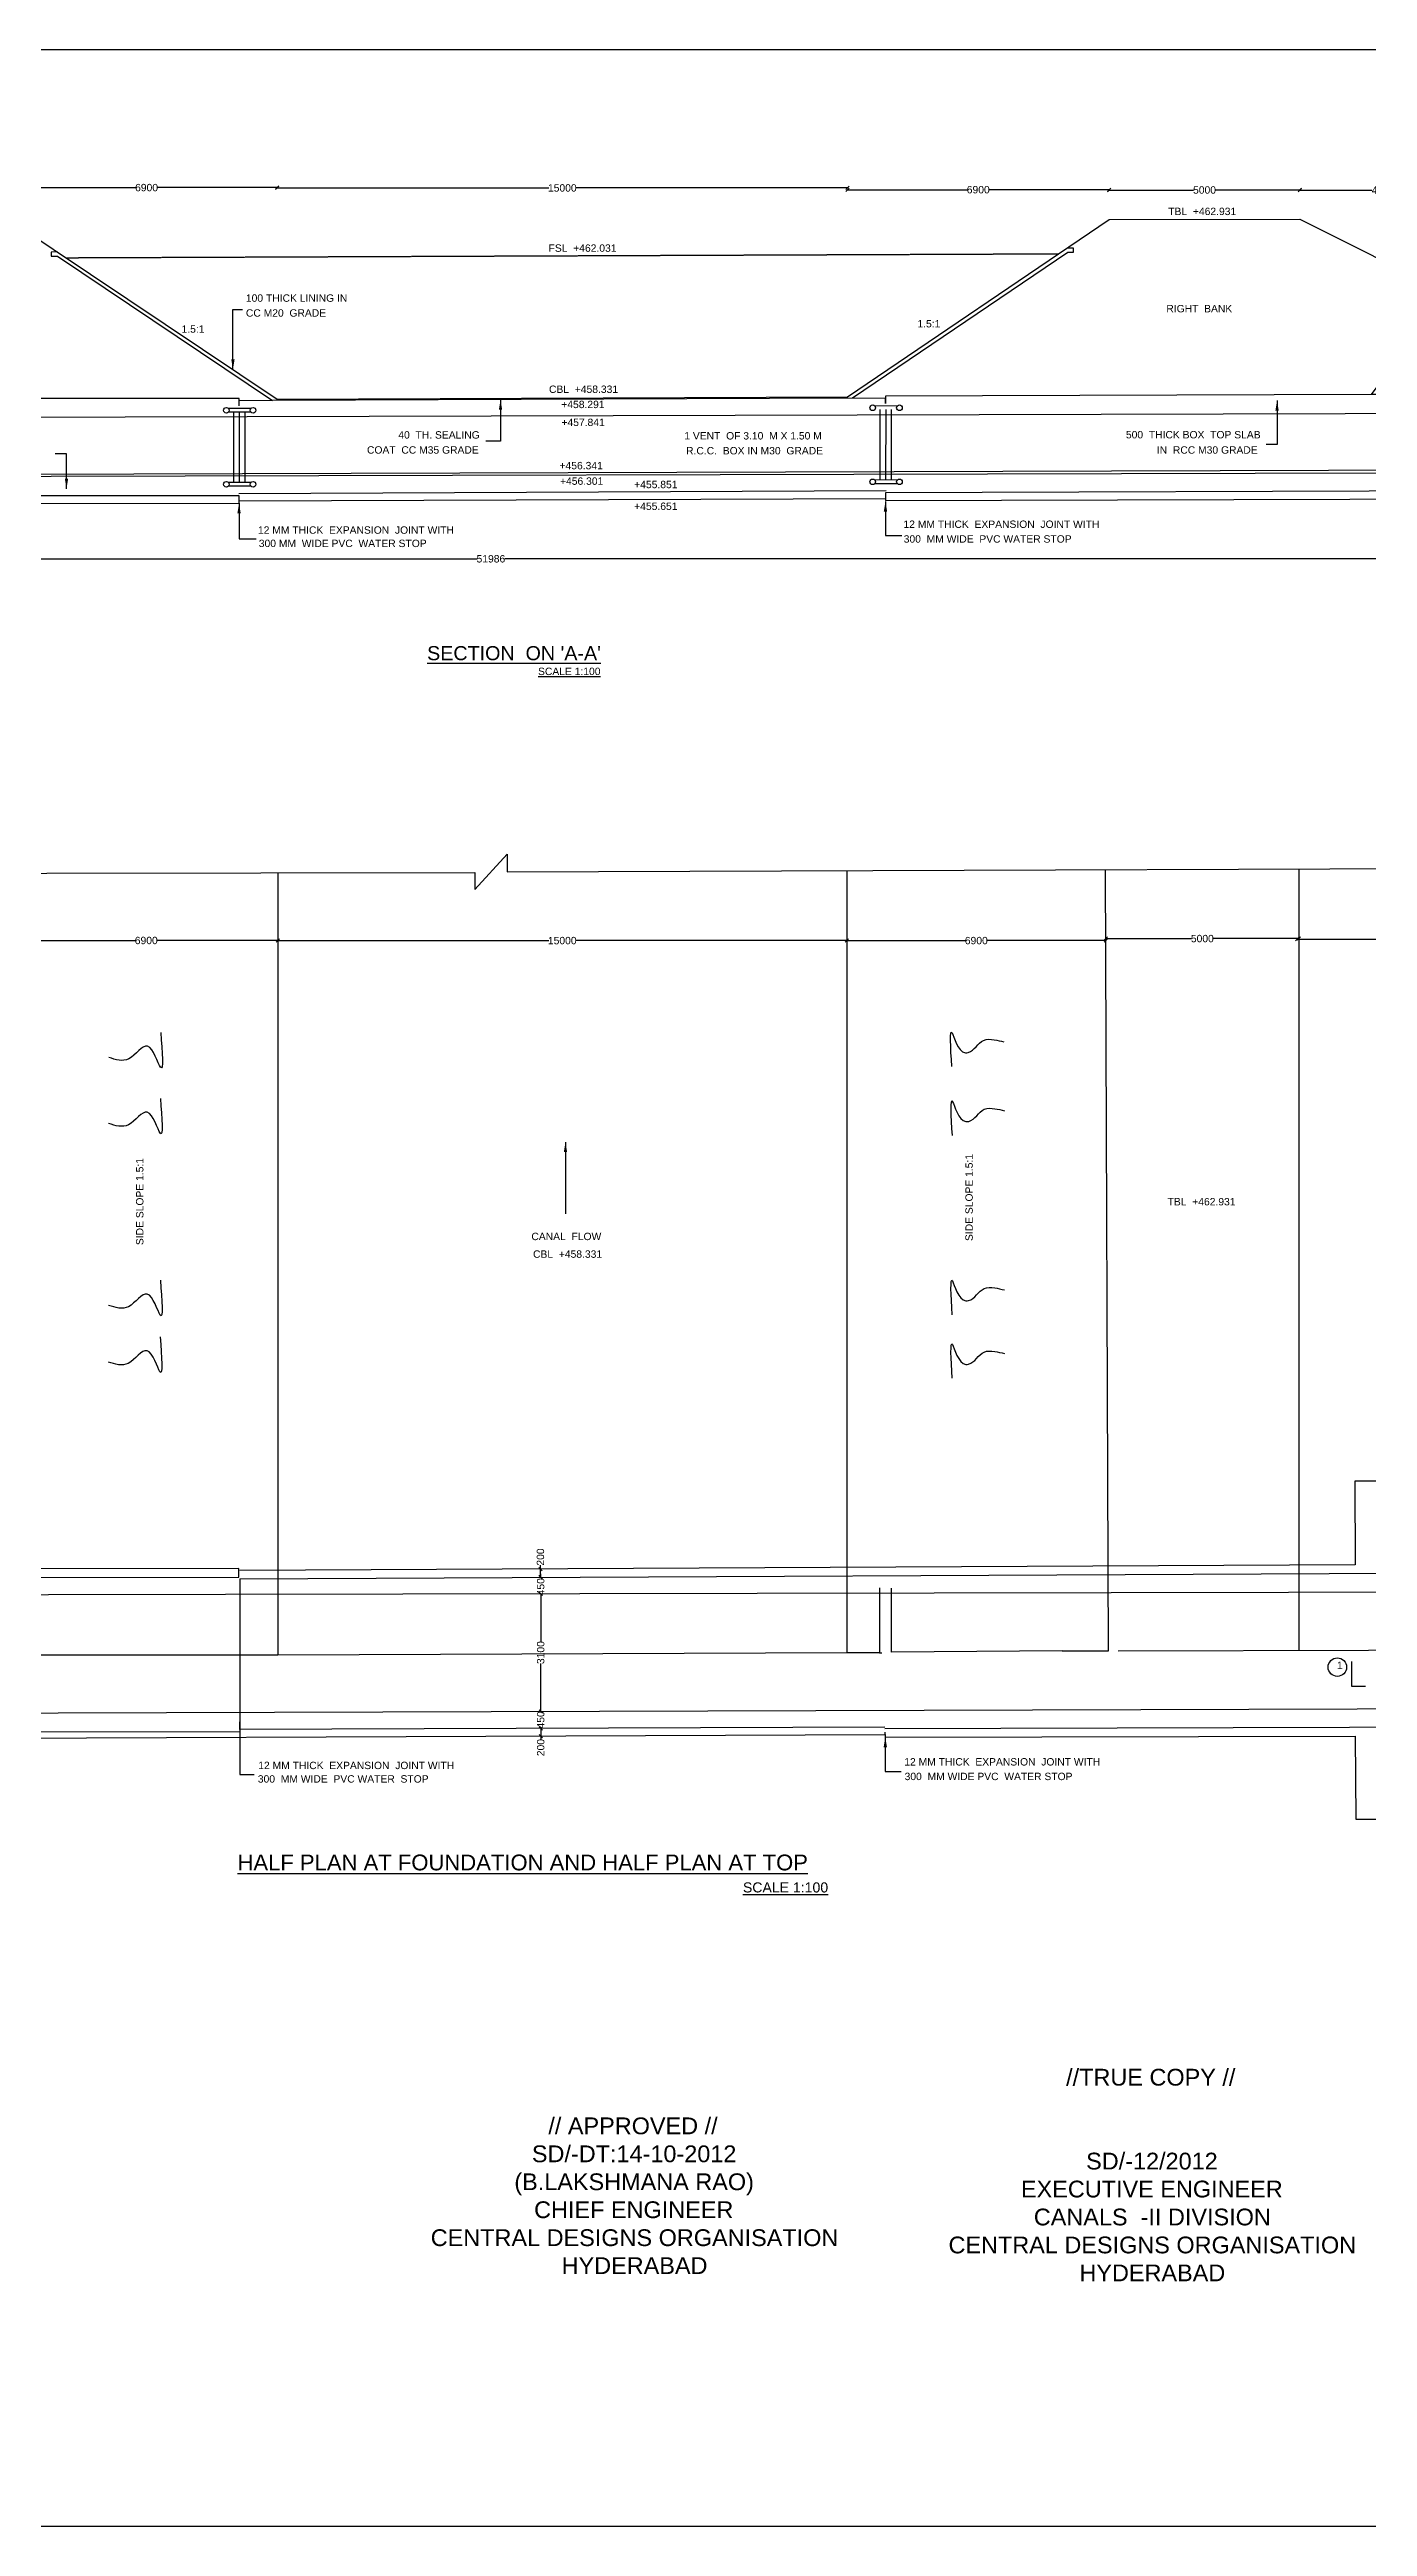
# Model space of a CAD drawing. Header units: millimetres. Extents: x 5124 to 2868371, y 2311 to 44595386.
# Drawn here: x 2782349 to 2821622, y 44521002 to 44594847 of the extents above; entities that cross this region are included whole.
import ezdxf

# ---------------------------------------------------------------- set-up
doc = ezdxf.new("R2010")
doc.units = ezdxf.units.MM
doc.header["$MEASUREMENT"] = 0
doc.linetypes.add('ACAD_ISO10W100', pattern=[18, 12, -3, 0, -3])
for name, color, linetype in [('DIMENSION', 7, 'Continuous'), ('DRAWING', 2, 'Continuous'), ('TEXT', 1, 'Continuous')]:
    doc.layers.add(name, color=color, linetype=linetype)
doc.styles.get("Standard").update_dxf_attribs({"font": 'arial.ttf', "height": 220})
doc.dimstyles.get("Standard").update_dxf_attribs({"dimtxt": 80, "dimasz": 100, "dimexe": 0.18, "dimexo": 0.0625, "dimgap": 0.09, "dimtad": 0, "dimdec": 0, "dimzin": 0, "dimdsep": 46, "dimtxsty": 'Standard', "dimblk": 'OBLIQUE', "dimcen": 0.09, "dimse1": 1, "dimse2": 1, "dimadec": 0, "dimazin": 0, "dimtfac": 1, "dimtdec": 0, "dimtofl": 0, "dimtmove": 0, "dimatfit": 3, "dimfxl": 0, "dimtolj": 1, "dimtzin": 0, "dimarcsym": 0})

# ---------------------------------------------------------------- blocks, each defined once
blk = doc.blocks.new('_Oblique')
at = {"color": 0, "linetype": 'ByBlock', "lineweight": -2}
blk.add_line((-0.5, -0.5), (0.5, 0.5), dxfattribs=at)
blk = doc.blocks.new('*D8')
at = {"layer": 'Defpoints', "color": 0, "transparency": 16777216}
for p in [(2789131, 44590730), (2781348, 44589643), (2789131, 44584425)]:
    blk.add_point(p, dxfattribs=at)
at = {"layer": 'DIMENSION', "color": 0, "lineweight": -2, "transparency": 16777216}
for p, q in [((2781348, 44590730), (2784911, 44590730)), ((2789131, 44590730), (2785568, 44590730))]:
    blk.add_line(p, q, dxfattribs=at)
at = {"layer": 'DIMENSION', "color": 0, "lineweight": -2, "transparency": 16777216, "xscale": 100, "yscale": 100, "zscale": 100, "rotation": 180}
blk.add_blockref('_Oblique', (2781348, 44590730), dxfattribs=at)
at = {"layer": 'DIMENSION', "color": 0, "lineweight": -2, "transparency": 16777216, "xscale": 100, "yscale": 100, "zscale": 100}
blk.add_blockref('_Oblique', (2789131, 44590730), dxfattribs=at)
at = {"layer": 'DIMENSION', "color": 0, "transparency": 16777216, "insert": (2785240, 44590730), "char_height": 220, "attachment_point": 5}
blk.add_mtext('\\A1;6900', dxfattribs=at)
blk = doc.blocks.new('*D9')
at = {"layer": 'Defpoints', "color": 0, "transparency": 16777216}
for p in [(2806126, 44590720), (2806126, 44584493), (2789131, 44584425)]:
    blk.add_point(p, dxfattribs=at)
at = {"layer": 'DIMENSION', "color": 0, "lineweight": -2, "transparency": 16777216}
for p, q in [((2789131, 44590720), (2797225, 44590720)), ((2806126, 44590720), (2798032, 44590720))]:
    blk.add_line(p, q, dxfattribs=at)
at = {"layer": 'DIMENSION', "color": 0, "lineweight": -2, "transparency": 16777216, "xscale": 100, "yscale": 100, "zscale": 100, "rotation": 180}
blk.add_blockref('_Oblique', (2789131, 44590720), dxfattribs=at)
at = {"layer": 'DIMENSION', "color": 0, "lineweight": -2, "transparency": 16777216, "xscale": 100, "yscale": 100, "zscale": 100}
blk.add_blockref('_Oblique', (2806126, 44590720), dxfattribs=at)
at = {"layer": 'DIMENSION', "color": 0, "transparency": 16777216, "insert": (2797629, 44590720), "char_height": 220, "attachment_point": 5}
blk.add_mtext('\\A1;15000', dxfattribs=at)
blk = doc.blocks.new('*D10')
at = {"layer": 'Defpoints', "color": 0, "transparency": 16777216}
for p in [(2813922, 44590668), (2813922, 44589779), (2806126, 44584493)]:
    blk.add_point(p, dxfattribs=at)
at = {"layer": 'DIMENSION', "color": 0, "lineweight": -2, "transparency": 16777216}
for p, q in [((2806126, 44590668), (2809695, 44590668)), ((2813922, 44590668), (2810353, 44590668))]:
    blk.add_line(p, q, dxfattribs=at)
at = {"layer": 'DIMENSION', "color": 0, "lineweight": -2, "transparency": 16777216, "xscale": 100, "yscale": 100, "zscale": 100, "rotation": 180}
blk.add_blockref('_Oblique', (2806126, 44590668), dxfattribs=at)
at = {"layer": 'DIMENSION', "color": 0, "lineweight": -2, "transparency": 16777216, "xscale": 100, "yscale": 100, "zscale": 100}
blk.add_blockref('_Oblique', (2813922, 44590668), dxfattribs=at)
at = {"layer": 'DIMENSION', "color": 0, "transparency": 16777216, "insert": (2810024, 44590668), "char_height": 220, "attachment_point": 5}
blk.add_mtext('\\A1;6900', dxfattribs=at)
blk = doc.blocks.new('*D11')
at = {"layer": 'Defpoints', "color": 0, "transparency": 16777216}
for p in [(2819611, 44590659), (2813922, 44589779), (2819611, 44589789)]:
    blk.add_point(p, dxfattribs=at)
at = {"layer": 'DIMENSION', "color": 0, "lineweight": -2, "transparency": 16777216}
for p, q in [((2813922, 44590659), (2816438, 44590659)), ((2819611, 44590659), (2817095, 44590659))]:
    blk.add_line(p, q, dxfattribs=at)
at = {"layer": 'DIMENSION', "color": 0, "lineweight": -2, "transparency": 16777216, "xscale": 100, "yscale": 100, "zscale": 100, "rotation": 180}
blk.add_blockref('_Oblique', (2813922, 44590659), dxfattribs=at)
at = {"layer": 'DIMENSION', "color": 0, "lineweight": -2, "transparency": 16777216, "xscale": 100, "yscale": 100, "zscale": 100}
blk.add_blockref('_Oblique', (2819611, 44590659), dxfattribs=at)
at = {"layer": 'DIMENSION', "color": 0, "transparency": 16777216, "insert": (2816767, 44590659), "char_height": 220, "attachment_point": 5}
blk.add_mtext('\\A1;5000', dxfattribs=at)
blk = doc.blocks.new('*D12')
at = {"layer": 'Defpoints', "color": 0, "transparency": 16777216}
for p in [(2824566, 44590652), (2819611, 44589789), (2824566, 44587593)]:
    blk.add_point(p, dxfattribs=at)
at = {"layer": 'DIMENSION', "color": 0, "lineweight": -2, "transparency": 16777216}
for p, q in [((2819611, 44590652), (2821756, 44590652)), ((2824566, 44590652), (2822421, 44590652))]:
    blk.add_line(p, q, dxfattribs=at)
at = {"layer": 'DIMENSION', "color": 0, "lineweight": -2, "transparency": 16777216, "xscale": 100, "yscale": 100, "zscale": 100, "rotation": 180}
blk.add_blockref('_Oblique', (2819611, 44590652), dxfattribs=at)
at = {"layer": 'DIMENSION', "color": 0, "lineweight": -2, "transparency": 16777216, "xscale": 100, "yscale": 100, "zscale": 100}
blk.add_blockref('_Oblique', (2824566, 44590652), dxfattribs=at)
at = {"layer": 'DIMENSION', "color": 0, "transparency": 16777216, "insert": (2822089, 44590652), "char_height": 220, "attachment_point": 5}
blk.add_mtext('\\A1;4396', dxfattribs=at)
blk = doc.blocks.new('*D22')
at = {"layer": 'Defpoints', "color": 0, "transparency": 16777216}
for p in [(2766449, 44581296), (2824553, 44581363), (2824553, 44579663)]:
    blk.add_point(p, dxfattribs=at)
at = {"layer": 'DIMENSION', "color": 0, "lineweight": -2, "transparency": 16777216}
for p, q in [((2766449, 44579663), (2795087, 44579663)), ((2824553, 44579663), (2795915, 44579663))]:
    blk.add_line(p, q, dxfattribs=at)
at = {"layer": 'DIMENSION', "color": 0, "lineweight": -2, "transparency": 16777216, "xscale": 100, "yscale": 100, "zscale": 100, "rotation": 180}
blk.add_blockref('_Oblique', (2766449, 44579663), dxfattribs=at)
at = {"layer": 'DIMENSION', "color": 0, "lineweight": -2, "transparency": 16777216, "xscale": 100, "yscale": 100, "zscale": 100}
blk.add_blockref('_Oblique', (2824553, 44579663), dxfattribs=at)
at = {"layer": 'DIMENSION', "color": 0, "transparency": 16777216, "insert": (2795501, 44579663), "char_height": 220, "attachment_point": 5}
blk.add_mtext('\\A1;51986', dxfattribs=at)
blk = doc.blocks.new('*D35')
at = {"layer": 'Defpoints', "color": 0, "transparency": 16777216}
for p in [(2781313, 44568292), (2789149, 44568292), (2789149, 44568284)]:
    blk.add_point(p, dxfattribs=at)
at = {"layer": 'DIMENSION', "color": 0, "lineweight": -2, "transparency": 16777216}
for p, q in [((2781313, 44568284), (2784902, 44568284)), ((2789149, 44568284), (2785560, 44568284))]:
    blk.add_line(p, q, dxfattribs=at)
at = {"layer": 'DIMENSION', "color": 0, "lineweight": -2, "transparency": 16777216, "xscale": 100, "yscale": 100, "zscale": 100, "rotation": 180}
blk.add_blockref('_Oblique', (2781313, 44568284), dxfattribs=at)
at = {"layer": 'DIMENSION', "color": 0, "lineweight": -2, "transparency": 16777216, "xscale": 100, "yscale": 100, "zscale": 100}
blk.add_blockref('_Oblique', (2789149, 44568284), dxfattribs=at)
at = {"layer": 'DIMENSION', "color": 0, "transparency": 16777216, "insert": (2785231, 44568284), "char_height": 220, "attachment_point": 5}
blk.add_mtext('\\A1;6900', dxfattribs=at)
blk = doc.blocks.new('*D36')
at = {"layer": 'Defpoints', "color": 0, "transparency": 16777216}
for p in [(2789149, 44568292), (2806105, 44568292), (2806105, 44568281)]:
    blk.add_point(p, dxfattribs=at)
at = {"layer": 'DIMENSION', "color": 0, "lineweight": -2, "transparency": 16777216}
for p, q in [((2789149, 44568281), (2797224, 44568281)), ((2806105, 44568281), (2798031, 44568281))]:
    blk.add_line(p, q, dxfattribs=at)
at = {"layer": 'DIMENSION', "color": 0, "lineweight": -2, "transparency": 16777216, "xscale": 100, "yscale": 100, "zscale": 100, "rotation": 180}
blk.add_blockref('_Oblique', (2789149, 44568281), dxfattribs=at)
at = {"layer": 'DIMENSION', "color": 0, "lineweight": -2, "transparency": 16777216, "xscale": 100, "yscale": 100, "zscale": 100}
blk.add_blockref('_Oblique', (2806105, 44568281), dxfattribs=at)
at = {"layer": 'DIMENSION', "color": 0, "transparency": 16777216, "insert": (2797627, 44568281), "char_height": 220, "attachment_point": 5}
blk.add_mtext('\\A1;15000', dxfattribs=at)
blk = doc.blocks.new('*D37')
at = {"layer": 'Defpoints', "color": 0, "transparency": 16777216}
for p in [(2806105, 44568281), (2813827, 44568351), (2813827, 44568281)]:
    blk.add_point(p, dxfattribs=at)
at = {"layer": 'DIMENSION', "color": 0, "lineweight": -2, "transparency": 16777216}
for p, q in [((2806105, 44568281), (2809637, 44568281)), ((2813827, 44568281), (2810295, 44568281))]:
    blk.add_line(p, q, dxfattribs=at)
at = {"layer": 'DIMENSION', "color": 0, "lineweight": -2, "transparency": 16777216, "xscale": 100, "yscale": 100, "zscale": 100, "rotation": 180}
blk.add_blockref('_Oblique', (2806105, 44568281), dxfattribs=at)
at = {"layer": 'DIMENSION', "color": 0, "lineweight": -2, "transparency": 16777216, "xscale": 100, "yscale": 100, "zscale": 100}
blk.add_blockref('_Oblique', (2813827, 44568281), dxfattribs=at)
at = {"layer": 'DIMENSION', "color": 0, "transparency": 16777216, "insert": (2809966, 44568281), "char_height": 220, "attachment_point": 5}
blk.add_mtext('\\A1;6900', dxfattribs=at)
blk = doc.blocks.new('*D38')
at = {"layer": 'Defpoints', "color": 0, "transparency": 16777216}
for p in [(2813828, 44568281), (2819577, 44568341), (2819577, 44568330)]:
    blk.add_point(p, dxfattribs=at)
at = {"layer": 'DIMENSION', "color": 0, "lineweight": -2, "transparency": 16777216}
for p, q in [((2813828, 44568341), (2816374, 44568341)), ((2819577, 44568341), (2817030, 44568341))]:
    blk.add_line(p, q, dxfattribs=at)
at = {"layer": 'DIMENSION', "color": 0, "lineweight": -2, "transparency": 16777216, "xscale": 100, "yscale": 100, "zscale": 100, "rotation": 180}
blk.add_blockref('_Oblique', (2813828, 44568341), dxfattribs=at)
at = {"layer": 'DIMENSION', "color": 0, "lineweight": -2, "transparency": 16777216, "xscale": 100, "yscale": 100, "zscale": 100}
blk.add_blockref('_Oblique', (2819577, 44568341), dxfattribs=at)
at = {"layer": 'DIMENSION', "color": 0, "transparency": 16777216, "insert": (2816702, 44568341), "char_height": 220, "attachment_point": 5}
blk.add_mtext('\\A1;5000', dxfattribs=at)
blk = doc.blocks.new('*D39')
at = {"layer": 'Defpoints', "color": 0, "transparency": 16777216}
for p in [(2819527, 44568291), (2827321, 44568321), (2827321, 44568321)]:
    blk.add_point(p, dxfattribs=at)
at = {"layer": 'DIMENSION', "color": 0, "lineweight": -2, "transparency": 16777216}
for p, q in [((2819527, 44568321), (2823096, 44568321)), ((2827321, 44568321), (2823752, 44568321))]:
    blk.add_line(p, q, dxfattribs=at)
at = {"layer": 'DIMENSION', "color": 0, "lineweight": -2, "transparency": 16777216, "xscale": 100, "yscale": 100, "zscale": 100, "rotation": 180}
blk.add_blockref('_Oblique', (2819527, 44568321), dxfattribs=at)
at = {"layer": 'DIMENSION', "color": 0, "lineweight": -2, "transparency": 16777216, "xscale": 100, "yscale": 100, "zscale": 100}
blk.add_blockref('_Oblique', (2827321, 44568321), dxfattribs=at)
at = {"layer": 'DIMENSION', "color": 0, "transparency": 16777216, "insert": (2823424, 44568321), "char_height": 220, "attachment_point": 5}
blk.add_mtext('\\A1;6862', dxfattribs=at)
blk = doc.blocks.new('*D45')
at = {"layer": 'Defpoints', "color": 0, "transparency": 16777216}
for p in [(2796978, 44549300), (2796982, 44549544), (2796983, 44549300)]:
    blk.add_point(p, dxfattribs=at)
at = {"layer": 'DIMENSION', "color": 0, "lineweight": -2, "transparency": 16777216}
for p, q in [((2796978, 44549544), (2796978, 44549660)), ((2796978, 44549300), (2796978, 44549544))]:
    blk.add_line(p, q, dxfattribs=at)
at = {"layer": 'DIMENSION', "color": 0, "lineweight": -2, "transparency": 16777216, "xscale": 100, "yscale": 100, "zscale": 100}
for p, rotation in [((2796978, 44549544), 90), ((2796978, 44549300), 270)]:
    blk.add_blockref('_Oblique', p, dxfattribs=dict(at, rotation=rotation))
at = {"layer": 'DIMENSION', "color": 0, "transparency": 16777216, "insert": (2796978, 44549904), "char_height": 220, "attachment_point": 5, "rotation": 90}
blk.add_mtext('\\A1;200', dxfattribs=at)
blk = doc.blocks.new('*D46')
at = {"layer": 'Defpoints', "color": 0, "transparency": 16777216}
for p in [(2796978, 44549300), (2796979, 44548806), (2796985, 44548806)]:
    blk.add_point(p, dxfattribs=at)
at = {"layer": 'DIMENSION', "color": 0, "lineweight": -2, "transparency": 16777216}
for p, q in [((2796985, 44549300), (2796985, 44549400)), ((2796985, 44548806), (2796985, 44548706))]:
    blk.add_line(p, q, dxfattribs=at)
at = {"layer": 'DIMENSION', "color": 0, "lineweight": -2, "transparency": 16777216, "xscale": 100, "yscale": 100, "zscale": 100}
for p, rotation in [((2796985, 44549300), 270), ((2796985, 44548806), 90)]:
    blk.add_blockref('_Oblique', p, dxfattribs=dict(at, rotation=rotation))
at = {"layer": 'DIMENSION', "color": 0, "transparency": 16777216, "insert": (2796985, 44549018), "char_height": 220, "attachment_point": 5, "rotation": 90}
blk.add_mtext('\\A1;450', dxfattribs=at)
blk = doc.blocks.new('*D47')
at = {"layer": 'Defpoints', "color": 0, "transparency": 16777216}
for p in [(2796985, 44548806), (2796985, 44545303), (2796996, 44545303)]:
    blk.add_point(p, dxfattribs=at)
at = {"layer": 'DIMENSION', "color": 0, "lineweight": -2, "transparency": 16777216}
for p, q in [((2796985, 44548806), (2796985, 44547383)), ((2796985, 44545303), (2796985, 44546726))]:
    blk.add_line(p, q, dxfattribs=at)
at = {"layer": 'DIMENSION', "color": 0, "lineweight": -2, "transparency": 16777216, "xscale": 100, "yscale": 100, "zscale": 100}
for p, rotation in [((2796985, 44548806), 90), ((2796985, 44545303), 270)]:
    blk.add_blockref('_Oblique', p, dxfattribs=dict(at, rotation=rotation))
at = {"layer": 'DIMENSION', "color": 0, "transparency": 16777216, "insert": (2796985, 44547054), "char_height": 220, "attachment_point": 5, "rotation": 90}
blk.add_mtext('\\A1;3100', dxfattribs=at)
blk = doc.blocks.new('*D48')
at = {"layer": 'Defpoints', "color": 0, "transparency": 16777216}
for p in [(2796985, 44545303), (2796985, 44544796), (2796987, 44544796)]:
    blk.add_point(p, dxfattribs=at)
at = {"layer": 'DIMENSION', "color": 0, "lineweight": -2, "transparency": 16777216}
for p, q in [((2796985, 44545303), (2796985, 44545296)), ((2796985, 44544796), (2796985, 44544802))]:
    blk.add_line(p, q, dxfattribs=at)
at = {"layer": 'DIMENSION', "color": 0, "lineweight": -2, "transparency": 16777216, "xscale": 100, "yscale": 100, "zscale": 100}
for p, rotation in [((2796985, 44545303), 90), ((2796985, 44544796), 270)]:
    blk.add_blockref('_Oblique', p, dxfattribs=dict(at, rotation=rotation))
at = {"layer": 'DIMENSION', "color": 0, "transparency": 16777216, "insert": (2796985, 44545049), "char_height": 220, "attachment_point": 5, "rotation": 90}
blk.add_mtext('\\A1;450', dxfattribs=at)
blk = doc.blocks.new('*D49')
at = {"layer": 'Defpoints', "color": 0, "transparency": 16777216}
for p in [(2796985, 44544796), (2796985, 44544567), (2796986, 44544567)]:
    blk.add_point(p, dxfattribs=at)
at = {"layer": 'DIMENSION', "color": 0, "lineweight": -2, "transparency": 16777216}
for p, q in [((2796985, 44544796), (2796985, 44544567)), ((2796985, 44544567), (2796985, 44544467))]:
    blk.add_line(p, q, dxfattribs=at)
at = {"layer": 'DIMENSION', "color": 0, "lineweight": -2, "transparency": 16777216, "xscale": 100, "yscale": 100, "zscale": 100}
for p, rotation in [((2796985, 44544796), 90), ((2796985, 44544567), 270)]:
    blk.add_blockref('_Oblique', p, dxfattribs=dict(at, rotation=rotation))
at = {"layer": 'DIMENSION', "color": 0, "transparency": 16777216, "insert": (2796985, 44544222), "char_height": 220, "attachment_point": 5, "rotation": 90}
blk.add_mtext('\\A1;200', dxfattribs=at)

msp = doc.modelspace()

# ---------------------------------------------------------------- linework, layer by layer
at = {"layer": 'DIMENSION', "color": 0}
msp.add_lwpolyline([(2868291.4, 44521002.1), (2735314.6, 44521002.1), (2735314.6, 44594846.8), (2868291.4, 44594846.8)], close=True, dxfattribs=at)
at = {"layer": 'DIMENSION', "color": 0, "linetype": 'ACAD_ISO10W100'}
msp.add_lwpolyline([(2812403.2, 44588749), (2782858.4, 44588630.5)], dxfattribs=at)
at = {"layer": 'DIMENSION', "color": 0}
for points in [[(2787674.2, 44584153.8), (2788361.6, 44584158.1)], [(2787684.3, 44584041.6), (2788343.5, 44584045.7)], [(2787831.5, 44584042.5), (2787830.1, 44581947.7)], [(2788004.2, 44584042.5), (2788002.9, 44581947.7)], [(2788165, 44584042.5), (2788163.6, 44581947.7)], [(2806936.3, 44584227.7), (2807623.6, 44584232)], [(2807093.5, 44584116.4), (2807092.1, 44582021.6)], [(2807266.2, 44584116.4), (2807264.9, 44582021.6)], [(2807427, 44584116.4), (2807425.6, 44582021.6)], [(2787674.2, 44581946.8), (2788361.6, 44581951.1)], [(2787684.3, 44581834.6), (2788343.5, 44581838.7)], [(2806936.3, 44582020.6), (2807623.6, 44582024.9)], [(2806946.3, 44581908.5), (2807605.5, 44581912.6)]]:
    msp.add_lwpolyline(points, dxfattribs=at)
for centre, radius in [((2787617.7, 44584092.2), 83.6), ((2788413.1, 44584092.2), 83.6), ((2806879.7, 44584166), 83.6), ((2807675.1, 44584166), 83.6), ((2787617.7, 44581885.1), 83.6), ((2788413.1, 44581885.1), 83.6), ((2806879.7, 44581959), 83.6), ((2807675.1, 44581959), 83.6), ((2820725.5, 44546620.4), 275.1)]:
    msp.add_circle(centre, radius, dxfattribs=at)
at = {"layer": 'DRAWING', "color": 0}
for points in [[(2767032.2, 44587014.5), (2772265.4, 44589643.2), (2781348, 44589643.2), (2789131.3, 44584424.5), (2806126.1, 44584493.2), (2813922.1, 44589778.8), (2819611.4, 44589788.7), (2823988, 44587590), (2821730.7, 44584567)], [(2812675.7, 44588933.8), (2812675.7, 44588933.8), (2812851.8, 44588934.4), (2812852.3, 44588798.3), (2812696.6, 44588798.3), (2806275.2, 44584449.8)], [(2782589.4, 44588810.9), (2782589.4, 44588810.9), (2782396.7, 44588810.5), (2782396.7, 44588681.7), (2782581.5, 44588681.7), (2788993.4, 44584380.1)], [(2739536.9, 44582062.8), (2830174, 44582334.5), (2832496.6, 44585955.7), (2846169.9, 44586033.4)], [(2766449.3, 44582083), (2830236.6, 44582245.1), (2832547.1, 44585869.8), (2833177, 44585869.9)], [(2824577.9, 44584567.3), (2821730.7, 44584567), (2807256.5, 44584508.9), (2807256.5, 44584293.9), (2807256.5, 44584446.1), (2806275.2, 44584449.8), (2788993.4, 44584380.1), (2787996.8, 44584376.1)], [(2766413.6, 44583849.5), (2824590.8, 44584008.5)], [(2787996.8, 44584229.2), (2787996.8, 44584439.3), (2766417.9, 44584439.3)], [(2753103.3, 44581996.8), (2766449.3, 44582052.1), (2766449.3, 44582143.5), (2766449.3, 44581295.7), (2787996, 44581321.7), (2787996, 44581545), (2766449.3, 44581545)], [(2807277.5, 44581687.2), (2787989.1, 44581601.6)], [(2824552, 44581695.3), (2807258.4, 44581628.6), (2807259.3, 44581404.2), (2824552.6, 44581448.2)], [(2787996, 44581388.5), (2807259.1, 44581462.7)], [(2750387, 44570242), (2795018, 44570315), (2795018, 44569807.8), (2795982.1, 44570859.1), (2795982.1, 44570329.7), (2834122.8, 44570473.8), (2834124.8, 44569948.1), (2835066.2, 44571045.7), (2835066.2, 44570491.8), (2846166.3, 44570546.1), (2846159.7, 44566363.5), (2845611.3, 44566363.5), (2846666.1, 44565396.7), (2846159.8, 44565396.7), (2846146.9, 44550507.5), (2845601.3, 44550507.5), (2846653.9, 44549548.9), (2846154.6, 44549548.9), (2846146.8, 44547228.6), (2845879.8, 44547228.6)], [(2789149.3, 44570305.4), (2789149.3, 44546976.7)], [(2806105.2, 44570368), (2806105.2, 44547054.5)], [(2812519.8, 44547106.8), (2813907.5, 44547106.8), (2813819.6, 44570397.1)], [(2819577, 44570418.8), (2819577, 44547124.8)], [(2766484, 44549292.5), (2787994, 44549307.4), (2787993.8, 44549561.4), (2769167.1, 44549527.8), (2769158.6, 44551496.1), (2762799.9, 44551623.5), (2755146.9, 44554211.6), (2755157.1, 44557801.6), (2753125.8, 44557800.7), (2753110, 44546928.9)], [(2833639.5, 44555812.1), (2833628.6, 44556496.9), (2830220.3, 44556469.1), (2830216.9, 44555080), (2824569.3, 44552165), (2821250.5, 44552165), (2821255.8, 44549669.4), (2788019.6, 44549497.8)], [(2788015.4, 44549256.8), (2824538.8, 44549430.9)], [(2788015.4, 44549256.8), (2788015.4, 44545276.1), (2788018.6, 44544529)], [(2824538.8, 44548861.1), (2766470.6, 44548744.8)], [(2807082.1, 44548985.2), (2807085, 44547051.6), (2807085, 44547051.6), (2807155.4, 44547051.6)], [(2812519.8, 44547106.8), (2807438.1, 44547069.8), (2807438.1, 44548972.9)], [(2807085, 44547051.6), (2806105.2, 44547051.6), (2789149.3, 44546976.7), (2781313.1, 44546976.7), (2772258.8, 44547013.1), (2739537.4, 44546916.2)], [(2753110, 44546928.9), (2753125.4, 44536155), (2755167.6, 44536155), (2755163.5, 44539774.3), (2762783, 44542363.8), (2769169.7, 44542523), (2769168.2, 44544449.5), (2807254, 44544610.1), (2807254, 44544681.5)], [(2807254, 44544610.1), (2807254.3, 44544533), (2821254.9, 44544562.2), (2821274.5, 44542088.2), (2824552.9, 44542089.9), (2830208.7, 44539288), (2830216.1, 44537911), (2833617.5, 44537929), (2833630.2, 44547139.7)], [(2835998.9, 44547157.5), (2836569.3, 44547157.5), (2814193.6, 44547101)], [(2766466.8, 44545211.7), (2824540.4, 44545385.1)], [(2788021.9, 44544695), (2767021.1, 44544663.6)], [(2807238.2, 44544835.6), (2788016.1, 44544760.8), (2788015.2, 44544989.4)], [(2824540.7, 44544826.7), (2807238.2, 44544777)]]:
    msp.add_lwpolyline(points, dxfattribs=at)
for points in [[(2785660.8, 44565545), (2785654.3, 44564505.5), (2785268.9, 44565133.1), (2784708.7, 44564757.8), (2784117.5, 44564796.4)], [(2809234.9, 44564525), (2809243.2, 44565533.2), (2809640.6, 44564940.2), (2809723, 44564946.3), (2810183.2, 44565307.2), (2810501, 44565325.5), (2810788.2, 44565263)], [(2785652.6, 44563578.1), (2785646.1, 44562538.6), (2785260.7, 44563166.1), (2784700.5, 44562790.9), (2784109.3, 44562829.5)], [(2809252.5, 44562469.6), (2809260.8, 44563477.8), (2809658.1, 44562884.8), (2809740.6, 44562891), (2810200.8, 44563251.8), (2810518.5, 44563270.1), (2810805.7, 44563207.6)], [(2785652.9, 44558154.8), (2785646.4, 44557115.3), (2785261.1, 44557742.8), (2784700.8, 44557367.6), (2784109.6, 44557406.2)], [(2809249.2, 44557127.1), (2809257.5, 44558135.3), (2809654.8, 44557542.3), (2809737.3, 44557548.4), (2810197.5, 44557909.3), (2810515.2, 44557927.6), (2810802.4, 44557865)], [(2785645.1, 44556465.3), (2785638.6, 44555425.8), (2785253.2, 44556053.4), (2784693, 44555678.1), (2784101.8, 44555716.7)], [(2809249.1, 44555231.9), (2809257.4, 44556240.2), (2809654.8, 44555647.2), (2809737.3, 44555653.3), (2810197.5, 44556014.2), (2810515.2, 44556032.5), (2810802.4, 44555969.9)]]:
    msp.add_spline(points, degree=3, dxfattribs=at)

# ---------------------------------------------------------------- texts
at = {"layer": 'DIMENSION', "color": 0}
msp.add_text('1', height=220, dxfattribs=at).set_placement((2820714.1, 44546566.1))
at = {"layer": 'DIMENSION', "color": 0, "char_height": 500, "attachment_point": 1}
for s, insert, width in [('\\pi3551.3;//TRUE COPY //\\P\\pi6074;\\P\\pi5977; \\P\\pi4147.2;SD/-12/2012 \\P\\pi2205.3;EXECUTIVE ENGINEER \\P\\pi2588;CANALS  -II DIVISION  \\P\\pi46.044;CENTRAL DESIGNS ORGANISATION \\P\\pi3947;HYDERABAD', (2809091.5, 44534645.6), 12148.022), ('\\pi3648;// APPROVED // \\P\\pi3157.6;SD/-DT:14-10-2012 \\P\\pi2634;(B.LAKSHMANA RAO) \\P\\pi3223.9;CHIEF ENGINEER  \\P\\pi143.08;CENTRAL DESIGNS ORGANISATION  \\P\\pi4044;HYDERABAD ', (2793564.8, 44533195.4), 12342.087)]:
    msp.add_mtext(s, dxfattribs=dict(at, insert=insert, width=width))
at = {"layer": 'TEXT', "color": 0}
for s, height, p in [('TBL  +462.931', 220, (2815686.1, 44589911.6)), ('FSL  +462.031', 220, (2797219.5, 44588817.3)), ('100 THICK LINING IN', 220, (2788200.1, 44587326.9)), ('CC M20  GRADE', 220, (2788200.1, 44586883.2)), ('1.5:1', 220, (2808211.2, 44586562.4)), ('RIGHT  BANK', 220, (2815628.6, 44587012.6)), ('1.5:1', 220, (2786283, 44586404.5)), ('CBL  +458.331', 220, (2797232.1, 44584609.6)), ('+458.291', 220, (2797598.3, 44584156.6)), ('+457.841', 220, (2797603.7, 44583621.6)), ('COAT  CC M35 GRADE', 220, (2791808.3, 44582799.7)), ('40  TH. SEALING', 220, (2792742.6, 44583248.2)), ('1 VENT  OF 3.10  M X 1.50 M', 220, (2801263.9, 44583221.1)), ('500  THICK BOX  TOP SLAB', 220, (2814424.2, 44583254.3)), ('IN  RCC M30 GRADE', 220, (2815345.5, 44582798.2)), ('+456.341', 220, (2797545.1, 44582333.2)), ('R.C.C.  BOX IN M30  GRADE', 220, (2801317.7, 44582776.8)), ('+456.301', 220, (2797560.6, 44581870.5)), ('+455.851', 220, (2799770.7, 44581769.4)), ('+455.651', 220, (2799770.7, 44581121.2)), ('12 MM THICK  EXPANSION  JOINT WITH', 220, (2807795.5, 44580585.3)), ('12 MM THICK  EXPANSION  JOINT WITH', 220, (2788559.9, 44580411.2)), ('300 MM  WIDE PVC  WATER STOP', 220, (2788584.1, 44580013.7)), ('300  MM WIDE  PVC WATER STOP', 220, (2807802.8, 44580146.3)), ("%%USECTION  ON 'A-A'", 420, (2793600.4, 44576641)), ('%%USCALE 1:100', 220, (2796905.5, 44576197.8)), ('TBL  +462.931', 220, (2815666.3, 44560387.5)), ('CANAL  FLOW', 220, (2796707.4, 44559351.7)), ('CBL  +458.331', 220, (2796756.4, 44558825.3)), ('12 MM THICK  EXPANSION  JOINT WITH', 220, (2807819.9, 44543688.6)), ('300  MM WIDE  PVC WATER  STOP', 220, (2788555.7, 44543179)), ('12 MM THICK  EXPANSION  JOINT WITH', 220, (2788568.2, 44543581)), ('300  MM WIDE PVC  WATER STOP', 220, (2807829.4, 44543253.1)), ('%%UHALF PLAN AT FOUNDATION AND HALF PLAN AT TOP', 470, (2787949.7, 44540562.8)), ('%%USCALE 1:100', 300, (2803011.8, 44539904.1))]:
    msp.add_text(s, height=height, dxfattribs=at).set_placement(p)
for p in [(2785146.8, 44559203.2), (2809860.5, 44559324.7)]:
    msp.add_text('SIDE SLOPE 1.5:1', height=220, rotation=90, dxfattribs=at).set_placement(p)

# ---------------------------------------------------------------- dimensions: what is measured, and where the dimension line sits
at = {"layer": 'DIMENSION', "color": 0}
for base, p1, p2, text, picture, middle in [((2789131.3, 44590730.3), (2781348, 44589643.2), (2789131.3, 44584424.5), '6900', '*D8', (2785239.7, 44590730.3)), ((2806126.1, 44590719.8), (2789131.3, 44584424.5), (2806126.1, 44584493.2), '15000', '*D9', (2797628.7, 44590719.8)), ((2813922.1, 44590667.6), (2806126.1, 44584493.2), (2813922.1, 44589778.8), '6900', '*D10', (2810024.1, 44590667.6)), ((2819611.4, 44590659.1), (2813922.1, 44589778.8), (2819611.4, 44589788.7), '5000', '*D11', (2816766.7, 44590659.1)), ((2824565.7, 44590651.9), (2819611.4, 44589788.7), (2824565.7, 44587593.3), '4396', '*D12', (2822088.5, 44590651.9)), ((2824552.8, 44579663.2), (2766449.3, 44581295.7), (2824552.8, 44581362.9), '51986', '*D22', (2795501.1, 44579663.2)), ((2789149.3, 44568284), (2781313.1, 44568292.3), (2789149.3, 44568292.3), '6900', '*D35', (2785231.2, 44568284)), ((2806105.2, 44568281), (2789149.3, 44568292.3), (2806105.2, 44568292.3), '15000', '*D36', (2797627.2, 44568281)), ((2813827.3, 44568281), (2806105.2, 44568281), (2813827.3, 44568351.1), '6900', '*D37', (2809966.2, 44568281)), ((2819577, 44568341.4), (2813827.5, 44568281.2), (2819577, 44568329.9), '5000', '*D38', (2816702.3, 44568341.4)), ((2827321.2, 44568320.8), (2819527, 44568291.4), (2827321.2, 44568320.8), '6862', '*D39', (2823424.1, 44568320.8))]:
    dim = msp.add_linear_dim(base=base, p1=p1, p2=p2, text=text, dimstyle='Standard', dxfattribs=at)
    dim.commit()
    dim.dimension.update_dxf_attribs({"geometry": picture, "text_midpoint": middle})
for base, p1, p2, text, picture, middle in [((2796978.3, 44549299.6), (2796981.8, 44549544), (2796982.9, 44549299.6), '200', '*D45', (2796978.3, 44549904.4)), ((2796985.5, 44548805.9), (2796978.3, 44549299.5), (2796979.3, 44548805.9), '450', '*D46', (2796985.5, 44549018.5))]:
    dim = msp.add_linear_dim(base=base, p1=p1, p2=p2, angle=90, text=text, dimstyle='Standard', dxfattribs=at)
    dim.commit()
    dim.dimension.update_dxf_attribs({"geometry": picture, "text_midpoint": middle, "dimtype": 160})
for base, p1, p2, text, picture, middle in [((2796985.5, 44545302.9), (2796985.5, 44548805.9), (2796995.9, 44545302.9), '3100', '*D47', (2796985.5, 44547054.4)), ((2796985.5, 44544795.7), (2796985.5, 44545302.8), (2796987.4, 44544795.7), '450', '*D48', (2796985.5, 44545049.3)), ((2796985.5, 44544566.8), (2796985.5, 44544795.7), (2796986.4, 44544566.8), '200', '*D49', (2796985.5, 44544222.2))]:
    dim = msp.add_linear_dim(base=base, p1=p1, p2=p2, angle=90, text=text, dimstyle='Standard', dxfattribs=at)
    dim.commit()
    dim.dimension.update_dxf_attribs({"geometry": picture, "text_midpoint": middle})

# ---------------------------------------------------------------- leaders
for points, override in [([(2787813.7, 44585308), (2787813.7, 44587096.3), (2788096.9, 44587096.3)], {"dimasz": 300, "dimgap": 0.09, "dimtad": 0}), ([(2795787.8, 44584407.5), (2795787.8, 44583166.8), (2795351.6, 44583166.8)], {"dimasz": 300, "dimgap": 0.09, "dimtad": 0}), ([(2818928.2, 44584381.6), (2818928.2, 44583070.8), (2818599.2, 44583070.8)], {"dimasz": 300, "dimgap": 0.09, "dimtad": 0}), ([(2782854.4, 44581754.5), (2782854.4, 44582793.1), (2782519.9, 44582793.1)], {"dimasz": 300, "dimgap": 0.09, "dimtad": 0}), ([(2787996, 44581321.7), (2787996, 44580255.3), (2788509.9, 44580255.3)], {"dimasz": 300, "dimgap": 0.09, "dimtad": 0}), ([(2807259.4, 44581374.1), (2807259.4, 44580356.8), (2807750.2, 44580356.8)], {"dimasz": 300, "dimgap": 0.09, "dimtad": 0}), ([(2797722.8, 44562274.3), (2797722.8, 44560135.8)], {"dimasz": 300, "dimgap": 0.09, "dimtad": 0}), ([(2821146, 44546791.7), (2821146, 44546049.8), (2821562.4, 44546049.8)], {"dimgap": 0.09, "dimtad": 0}), ([(2788018.6, 44544529), (2788018.6, 44543416.5), (2788451.2, 44543416.5)], {"dimgap": 0.09, "dimtad": 0}), ([(2807254.3, 44544533), (2807254.3, 44543506.1), (2807723.6, 44543506.1)], {"dimasz": 300, "dimgap": 0.09, "dimtad": 0})]:
    msp.add_leader(points, dimstyle='Standard', override=override, dxfattribs=at)

doc.saveas('drawing.dxf')
